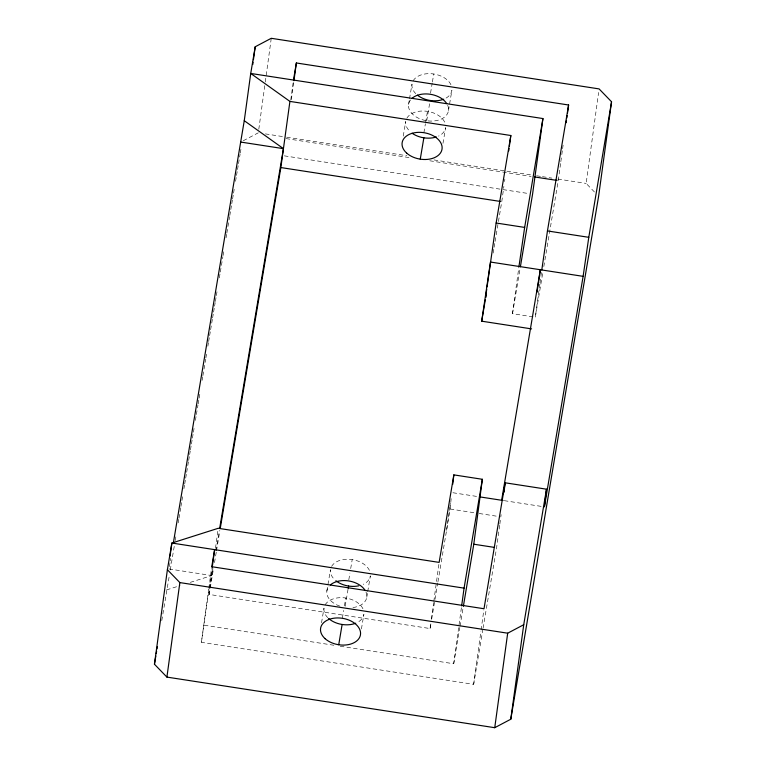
<?xml version="1.0" encoding="UTF-8"?>
<svg xmlns="http://www.w3.org/2000/svg" width="766" height="766" viewBox="0 0 766 766"><rect width="100%" height="100%" fill="white"/><g stroke="black" fill="none" stroke-linecap="round" stroke-linejoin="round"><path stroke-width="0.57" stroke-dasharray="3.83 2.87" d="M437.941 581.796L450.159 509.017L451.184 498.436M258.803 129.262L265.113 83.188M265.275 82.01L271.26 38.3M482.953 628.991L473.656 684.344L201.41 642.32L208.697 589.159M208.85 587.972L211.608 567.893M201.41 642.32L212.211 567.357M430.875 623.878L430.09 628.551L209.156 594.445L212.718 568.458M215.466 548.37L217.898 530.656M290.745 100.135L293.33 81.234M291.348 99.599L293.771 81.876M430.09 628.551L430.731 623.821M431.382 619.1L433.652 602.564M433.805 601.377L438.985 563.575M446.578 530.359L449.814 506.738M449.977 505.56L450.303 503.195M501.778 201.659L503.884 186.301M504.526 181.571L504.851 179.215M340.228 646.226L453.711 663.749L461.486 607.045M533.031 316.865L512.502 313.696L518.975 266.444M473.656 684.344L480.933 631.184M481.096 629.997L483.844 609.918M499.671 525.294L496.598 547.738L483.145 627.814M499.834 524.107L500.638 518.199M500.801 517.021L501.127 514.656M539.838 284.138L535.31 317.21L542.826 272.466M540.001 282.951L541.782 269.958M558.251 180.604L560.674 162.89M560.836 161.703L561.641 155.795M561.804 154.617L562.455 149.897M562.617 148.709L563.106 145.167M594.454 191.988L586.143 183.409L598.61 92.447M169.382 566.581L170.176 561.871M170.368 560.693L170.77 558.328M161.77 620.642L169.477 574.711M170.272 570L174.428 545.268M175.213 540.557L176.008 535.846M178.181 522.881L178.775 519.348M178.976 518.17L180.757 507.571M180.948 506.393L181.743 501.682M181.944 500.504L182.729 495.793M183.917 488.727L184.51 485.194M184.711 484.016L185.506 479.305M185.698 478.128L186.492 473.417M186.684 472.239L188.465 461.639M188.666 460.462L189.461 455.751M189.652 454.573L190.246 451.04M190.447 449.862L191.241 445.151M191.433 443.974L192.228 439.263M192.419 438.085L193.214 433.374M193.415 432.196L194.2 427.485M195.387 420.419L196.182 415.708M196.383 414.53L197.963 405.109M198.164 403.931L198.949 399.22M199.15 398.042L199.936 393.331M202.119 380.367L202.712 376.834M202.904 375.656L205.681 359.168M205.872 357.99L206.667 353.279M207.854 346.213L208.448 342.68M208.639 341.502L209.434 336.791M209.635 335.613L210.42 330.902M210.621 329.725L212.402 319.125M212.603 317.947L213.388 313.237M213.59 312.059L214.375 307.348M214.576 306.17L215.169 302.637M215.37 301.459L216.156 296.748M216.357 295.571L217.151 290.86M219.325 277.905L220.11 273.194M220.311 272.016L222.887 256.706M223.078 255.528L223.873 250.817M226.047 237.853L226.64 234.319M226.841 233.142L229.609 216.654M229.81 215.476L230.595 210.765M230.796 209.587L231.591 204.876M231.782 203.699L232.376 200.165M232.577 198.988L233.362 194.277M233.563 193.099L234.358 188.388M235.545 181.322L236.33 176.611M236.531 175.433L237.326 170.722M237.517 169.545L238.312 164.834M238.513 163.656L240.093 154.234M240.285 153.056L241.079 148.345M190.265 582.38L211.751 575.544L212.938 568.468M215.907 550.783L219.268 530.733M209.156 594.445L213.513 568.506M214.509 562.608L216.29 551.989M216.481 550.811L219.852 530.761M321.529 622.806L323.989 608.156M326.852 591.084L330.433 569.741A20.194 13.348 9.5 0 0 335.001 579.996M403.261 136.109L405.712 121.507A20.194 13.348 9.5 0 0 410.27 131.762M408.575 104.425L409.331 99.925M409.523 98.795L411.984 84.145M342.345 618.286L343.675 610.406M344.432 605.896L345.753 598.007M348.808 579.814L349.938 573.073M350.694 568.573L352.207 559.592M423.895 132.7L425.398 123.709M425.59 122.589L427.476 111.348M430.53 93.146L432.235 83.015M432.426 81.885L433.748 73.996M345.188 606.27L348.204 588.298M426.719 120.741L430.128 100.461M361.437 628.963L363.898 614.322A20.194 13.348 9.5 0 1 356.765 622.777M366.761 597.241L367.517 592.75M367.709 591.63L370.351 575.898A20.194 13.348 9.5 0 1 363.218 584.353M442.978 143.386L445.62 127.663A20.194 13.348 9.5 0 1 438.497 136.118M448.483 110.591L451.892 90.311A20.194 13.348 9.5 0 1 444.768 98.766M431.66 619.196L434.801 600.496M434.992 599.328L437.74 582.964M493.141 253.086L493.926 248.414M494.118 247.246L494.903 242.563M495.104 241.395L501.577 202.827M453.711 663.749L459.82 627.421M460.012 626.243L463.162 607.495M512.502 313.696L520.171 267.985M543.812 266.578L558.05 181.781M243.272 140.743L258.314 132.805M166.528 589.925L180.096 585.617M265.39 133.897L285.44 136.99M286.618 137.171L406.899 155.737M434.025 159.931L531.901 175.041M536.612 175.768L541.332 176.496M542.51 176.678L551.951 178.133M557.84 179.043L586.143 183.409M286.005 138.579L409.753 157.681M429.783 160.774L531.144 176.419M284.32 155.843L501.835 189.422M503.023 189.604L529.028 193.616M452.898 492.739L477.984 496.607M504.248 500.667L542.041 506.498M450.159 509.017L474.527 512.78M479.162 513.498L497.728 516.361M168.989 568.947L211.751 575.544M204.283 625.238L335.498 645.499M327.743 617.655A20.194 13.348 9.5 0 1 324.602 605.906M325.138 604.843A20.194 13.348 9.5 0 1 344.441 597.834A20.194 13.348 9.5 0 1 363.065 609.027M365.937 591.946A20.194 13.348 9.5 0 1 351.249 607.697M339.893 606.145A20.194 13.348 9.5 0 1 329.064 586.258M447.66 105.287A20.194 13.348 9.5 0 1 427.763 120.884M425.685 120.559A20.194 13.348 9.5 0 1 410.787 99.599M406.861 118.184A20.194 13.348 9.5 0 1 426.825 111.261A20.194 13.348 9.5 0 1 445.142 123.249M331.582 566.419A20.194 13.348 9.5 0 1 351.556 559.496A20.194 13.348 9.5 0 1 369.873 571.484M415.746 93.644A20.194 13.348 9.5 0 1 412.606 81.895M413.133 80.832A20.194 13.348 9.5 0 1 432.445 73.823A20.194 13.348 9.5 0 1 451.069 85.016"/><path stroke-width="1.15" d="M452.735 484.313L453.845 474.882L482.35 479.286L473.79 544.214L463.363 606.327M504.047 492.232L505.158 482.8L546.493 489.187L544.406 506.862L583.118 276.344L588.786 237.316L611.555 101.782L599.089 88.904L271.26 38.3L255.212 46.774L250.731 73.45L244.258 120.702L173.346 542.998M611.555 101.782L598.61 196.287L510.788 719.226L494.74 727.7L166.911 677.096L154.445 664.218L167.39 569.712L171.871 543.037L218.224 528.291L439.148 562.397L453.845 474.882M170.09 556.03L171.871 543.037L464.072 588.144L461.649 605.858M166.911 677.096L179.857 582.591L167.39 569.712M252.79 64.488L253.106 62.132M253.431 59.767L255.212 46.774M212.211 567.357L214.633 549.634L211.77 566.716L484.007 608.74L505.158 482.8M220.244 528.406L280.844 167.553L289.912 101.399L250.731 73.45L542.931 118.558L532.571 194.162L520.373 266.817M293.933 80.698L296.356 62.975L568.602 104.999L567.472 113.272M485.615 297.476L486.745 289.213M487.071 286.848L496.138 223.011L510.836 135.505L289.912 101.399M508.739 150.864L509.055 148.499M509.38 146.134L510.836 135.505M566.179 122.723L566.495 120.358M566.821 117.993L567.146 115.637M494.74 727.7L507.686 633.195L523.733 624.721L546.493 489.187M510.788 719.226L523.733 624.721M518.975 266.444L524.653 227.416L542.931 118.558M541.782 269.958L547.451 230.939L568.602 104.999M531.594 328.892L481.699 321.184L490.47 262.039L583.118 276.344M537.023 292.219L540.356 269.737L501.644 500.265M154.445 664.218L155.833 655.974M156.226 653.618L156.628 651.263M157.02 648.907L157.413 646.552M293.493 80.057L296.356 62.975M219.67 528.377L283.439 148.652L244.258 120.702M338.725 644.752L342.124 624.472M348.204 588.298L348.578 586.047M420.266 159.156L423.857 137.813M481.699 321.184L485.29 299.841M485.682 297.505L486.075 295.169M464.072 588.144L482.35 479.286M534.678 176.965L557.064 180.422M240.677 142.055L283.439 148.652M280.844 167.553L500.591 201.477M496.138 223.011L524.653 227.416M547.451 230.939L588.786 237.316M480.263 496.962L503.07 500.485M473.79 544.214L494.309 547.384M179.857 582.591L507.686 633.195M355.74 623.218A20.194 13.348 9.5 0 1 328.547 618.421M330.433 584.879A20.194 13.348 9.5 0 1 364.999 590.213M412.156 98.22A20.194 13.348 9.5 0 1 446.722 103.563M436.371 136.951A20.194 13.348 9.5 0 1 412.079 133.207M358.804 585.818A20.194 13.348 9.5 0 1 335.872 580.733M443.734 99.207A20.194 13.348 9.5 0 1 417.413 95.147M406.689 153.104A20.194 13.348 9.5 0 0 440.89 152.329A20.194 13.348 9.5 0 0 418.667 132.346A20.194 13.348 9.5 0 0 406.689 153.104M325.138 638.7A20.194 13.348 9.5 0 0 359.34 637.915A20.194 13.348 9.5 0 0 337.117 617.942A20.194 13.348 9.5 0 0 325.138 638.7"/></g></svg>
